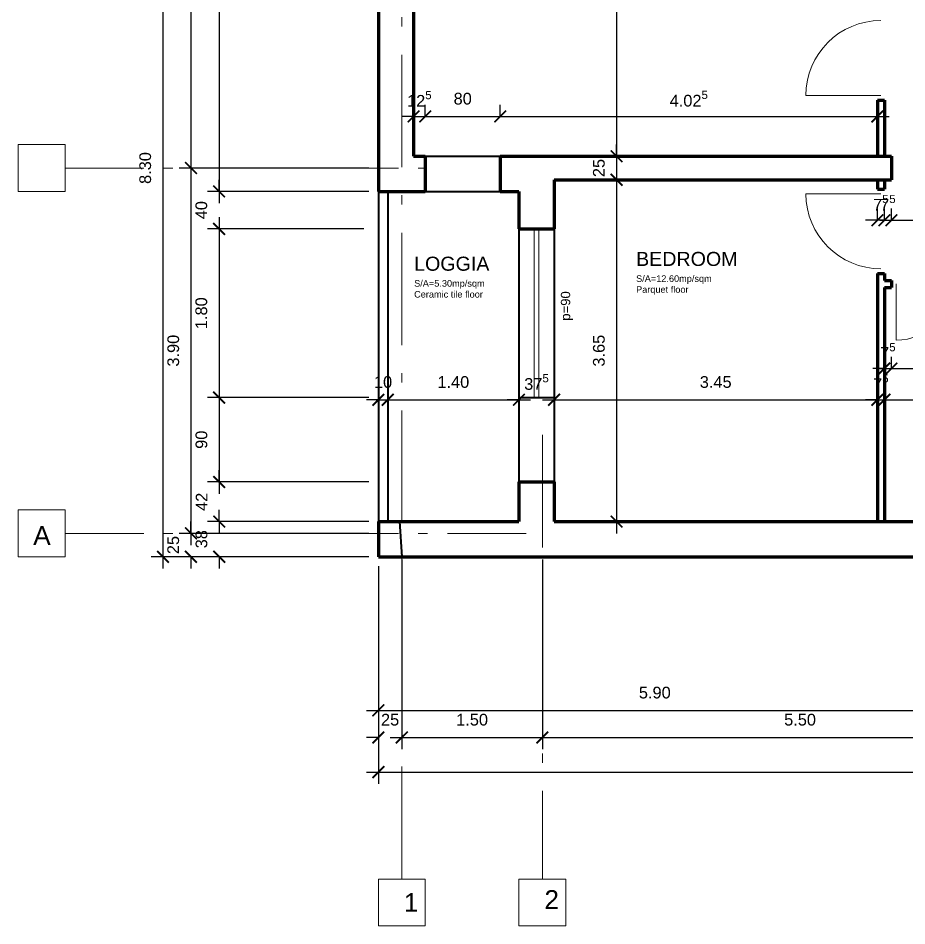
# Model space of a CAD drawing. Header units: inches. Extents: x 12.8 to 66.6, y 2.1 to 46.7.
# Drawn here: x 12.79 to 22.28, y 4.06 to 13.75 of the extents above; entities that cross this region are included whole.
import ezdxf

# ---------------------------------------------------------------- set-up
doc = ezdxf.new("R2010")
doc.units = ezdxf.units.IN
doc.header["$MEASUREMENT"] = 0
doc.linetypes.add('ACAD_ISO10W100', pattern=[18, 12, -3, 0, -3])
for name, color, linetype, lineweight in [('axes', 40, 'ACAD_ISO10W100', 20), ('cote', 252, 'Continuous', 20), ('walls', 160, 'Continuous', 80), ('windows ext', 151, 'Continuous', 40), ('windows&doors', 80, 'Continuous', 20)]:
    doc.layers.add(name, color=color, linetype=linetype, lineweight=lineweight)
doc.styles.get("Standard").update_dxf_attribs({"font": 'arial.ttf'})
doc.dimstyles.new('1_50_centimeters', dxfattribs={"dimscale": 50, "dimtxt": 0.0025, "dimasz": 0.0025, "dimexe": 0.0025, "dimexo": 0.002, "dimgap": 0.0025, "dimtad": 1, "dimdec": 0, "dimlfac": 100, "dimzin": 0, "dimdsep": 46, "dimtxsty": 'Standard', "dimblk": 'ARCHTICK', "dimcen": 0.002, "dimdle": 0.0025, "dimadec": 0, "dimazin": 0, "dimtfac": 1, "dimtdec": 0, "dimtix": 1, "dimtofl": 0, "dimtmove": 0, "dimatfit": 3, "dimldrblk": 'ARCHTICK', "dimfxl": 1, "dimfxlon": 1, "dimtolj": 1, "dimtzin": 0, "dimarcsym": 0})
doc.dimstyles.new('1_50_meters', dxfattribs={"dimscale": 50, "dimtxt": 0.0025, "dimasz": 0.0025, "dimexe": 0.0025, "dimexo": 0.002, "dimgap": 0.0025, "dimtad": 1, "dimzin": 0, "dimdsep": 46, "dimtxsty": 'Standard', "dimblk": 'ARCHTICK', "dimcen": 0.002, "dimdle": 0.0025, "dimadec": 0, "dimazin": 0, "dimtfac": 1, "dimtofl": 0, "dimtmove": 0, "dimatfit": 3, "dimldrblk": 'ARCHTICK', "dimfxl": 1, "dimfxlon": 1, "dimtolj": 1, "dimtzin": 0, "dimarcsym": 0})

# ---------------------------------------------------------------- blocks, each defined once
blk = doc.blocks.new('_ArchTick')
at = {"color": 0, "linetype": 'ByBlock', "const_width": 0.15}
blk.add_lwpolyline([(-0.5, -0.5), (0.5, 0.5)], dxfattribs=at)
blk = doc.blocks.new('*D138')
at = {"layer": 'cote', "color": 0, "lineweight": -2, "ltscale": 0.1, "transparency": 16777216}
for p, q in [((16.6386, 7.8956), (16.6386, 5.9416)), ((16.8886, 7.8956), (16.8886, 5.9416)), ((16.6386, 6.0666), (16.5136, 6.0666)), ((16.8886, 6.0666), (17.0136, 6.0666))]:
    blk.add_line(p, q, dxfattribs=at)
at = {"layer": 'Defpoints', "color": 0, "ltscale": 0.1, "transparency": 16777216}
for p in [(16.6386, 7.9956), (16.8886, 7.9956), (16.8886, 6.0666)]:
    blk.add_point(p, dxfattribs=at)
at = {"layer": 'cote', "color": 0, "lineweight": -2, "ltscale": 0.1, "transparency": 16777216, "xscale": 0.125, "yscale": 0.125, "zscale": 0.125}
blk.add_blockref('_ArchTick', (16.6386, 6.0666), dxfattribs=at)
at = {"layer": 'cote', "color": 0, "lineweight": -2, "ltscale": 0.1, "transparency": 16777216, "xscale": 0.125, "yscale": 0.125, "zscale": 0.125, "rotation": 180}
blk.add_blockref('_ArchTick', (16.8886, 6.0666), dxfattribs=at)
at = {"layer": 'cote', "color": 0, "ltscale": 0.1, "transparency": 16777216, "insert": (16.7636, 6.2554), "char_height": 0.125, "attachment_point": 5}
blk.add_mtext('\\A1;25', dxfattribs=at)
blk = doc.blocks.new('*D139')
at = {"layer": 'cote', "color": 0, "lineweight": -2, "ltscale": 0.1, "transparency": 16777216}
for p, q in [((16.8886, 7.9666), (16.8886, 5.9416)), ((18.3886, 7.9666), (18.3886, 5.9416)), ((16.7636, 6.0666), (18.5136, 6.0666))]:
    blk.add_line(p, q, dxfattribs=at)
at = {"layer": 'Defpoints', "color": 0, "ltscale": 0.1, "transparency": 16777216}
for p in [(16.8886, 8.0666), (18.3886, 8.0666), (18.3886, 6.0666)]:
    blk.add_point(p, dxfattribs=at)
at = {"layer": 'cote', "color": 0, "lineweight": -2, "ltscale": 0.1, "transparency": 16777216, "xscale": 0.125, "yscale": 0.125, "zscale": 0.125, "rotation": 180}
blk.add_blockref('_ArchTick', (16.8886, 6.0666), dxfattribs=at)
at = {"layer": 'cote', "color": 0, "lineweight": -2, "ltscale": 0.1, "transparency": 16777216, "xscale": 0.125, "yscale": 0.125, "zscale": 0.125}
blk.add_blockref('_ArchTick', (18.3886, 6.0666), dxfattribs=at)
at = {"layer": 'cote', "color": 0, "ltscale": 0.1, "transparency": 16777216, "insert": (17.6386, 6.2554), "char_height": 0.125, "attachment_point": 5}
blk.add_mtext('\\A1;1.50', dxfattribs=at)
blk = doc.blocks.new('*D140')
at = {"layer": 'cote', "color": 0, "lineweight": -2, "ltscale": 0.1, "transparency": 16777216}
for p, q in [((18.3886, 7.9636), (18.3886, 5.9416)), ((23.8886, 7.9636), (23.8886, 5.9416)), ((18.2636, 6.0666), (24.0136, 6.0666))]:
    blk.add_line(p, q, dxfattribs=at)
at = {"layer": 'Defpoints', "color": 0, "ltscale": 0.1, "transparency": 16777216}
for p in [(18.3886, 8.0636), (23.8886, 8.0636), (23.8886, 6.0666)]:
    blk.add_point(p, dxfattribs=at)
at = {"layer": 'cote', "color": 0, "lineweight": -2, "ltscale": 0.1, "transparency": 16777216, "xscale": 0.125, "yscale": 0.125, "zscale": 0.125, "rotation": 180}
blk.add_blockref('_ArchTick', (18.3886, 6.0666), dxfattribs=at)
at = {"layer": 'cote', "color": 0, "lineweight": -2, "ltscale": 0.1, "transparency": 16777216, "xscale": 0.125, "yscale": 0.125, "zscale": 0.125}
blk.add_blockref('_ArchTick', (23.8886, 6.0666), dxfattribs=at)
at = {"layer": 'cote', "color": 0, "ltscale": 0.1, "transparency": 16777216, "insert": (21.1386, 6.2554), "char_height": 0.125, "attachment_point": 5}
blk.add_mtext('\\A1;5.50', dxfattribs=at)
blk = doc.blocks.new('*D143')
at = {"layer": 'cote', "color": 0, "lineweight": -2, "ltscale": 0.1, "transparency": 16777216}
for p, q in [((16.6386, 7.8956), (16.6386, 6.2308)), ((22.5386, 7.8956), (22.5386, 6.2308)), ((16.5136, 6.3558), (22.6636, 6.3558))]:
    blk.add_line(p, q, dxfattribs=at)
at = {"layer": 'Defpoints', "color": 0, "ltscale": 0.1, "transparency": 16777216}
for p in [(16.6386, 7.9956), (22.5386, 7.9956), (22.5386, 6.3558)]:
    blk.add_point(p, dxfattribs=at)
at = {"layer": 'cote', "color": 0, "lineweight": -2, "ltscale": 0.1, "transparency": 16777216, "xscale": 0.125, "yscale": 0.125, "zscale": 0.125, "rotation": 180}
blk.add_blockref('_ArchTick', (16.6386, 6.3558), dxfattribs=at)
at = {"layer": 'cote', "color": 0, "lineweight": -2, "ltscale": 0.1, "transparency": 16777216, "xscale": 0.125, "yscale": 0.125, "zscale": 0.125}
blk.add_blockref('_ArchTick', (22.5386, 6.3558), dxfattribs=at)
at = {"layer": 'cote', "color": 0, "ltscale": 0.1, "transparency": 16777216, "insert": (19.5886, 6.5446), "char_height": 0.125, "attachment_point": 5}
blk.add_mtext('\\A1;5.90', dxfattribs=at)
blk = doc.blocks.new('*D148')
at = {"layer": 'cote', "color": 0, "lineweight": -2, "ltscale": 0.1, "transparency": 16777216}
for p, q in [((16.6386, 7.8956), (16.6386, 5.5719)), ((30.1386, 7.8956), (30.1386, 5.5719)), ((16.5136, 5.6969), (30.2636, 5.6969))]:
    blk.add_line(p, q, dxfattribs=at)
at = {"layer": 'Defpoints', "color": 0, "ltscale": 0.1, "transparency": 16777216}
for p in [(16.6386, 7.9956), (30.1386, 7.9956), (30.1386, 5.6969)]:
    blk.add_point(p, dxfattribs=at)
at = {"layer": 'cote', "color": 0, "lineweight": -2, "ltscale": 0.1, "transparency": 16777216, "xscale": 0.125, "yscale": 0.125, "zscale": 0.125, "rotation": 180}
blk.add_blockref('_ArchTick', (16.6386, 5.6969), dxfattribs=at)
at = {"layer": 'cote', "color": 0, "lineweight": -2, "ltscale": 0.1, "transparency": 16777216, "xscale": 0.125, "yscale": 0.125, "zscale": 0.125}
blk.add_blockref('_ArchTick', (30.1386, 5.6969), dxfattribs=at)
at = {"layer": 'cote', "color": 0, "ltscale": 0.1, "transparency": 16777216, "insert": (23.3886, 5.8858), "char_height": 0.125, "attachment_point": 5}
blk.add_mtext('\\A1;13.50', dxfattribs=at)
blk = doc.blocks.new('*D149')
at = {"layer": 'cote', "color": 0, "lineweight": -2, "ltscale": 0.1, "transparency": 16777216}
for p, q in [((14.34, 16.4206), (14.34, 7.8706)), ((16.5386, 16.2956), (14.215, 16.2956)), ((16.5386, 7.9956), (14.215, 7.9956))]:
    blk.add_line(p, q, dxfattribs=at)
at = {"layer": 'Defpoints', "color": 0, "ltscale": 0.1, "transparency": 16777216}
for p in [(16.6386, 16.2956), (14.34, 7.9956), (16.6386, 7.9956)]:
    blk.add_point(p, dxfattribs=at)
at = {"layer": 'cote', "color": 0, "lineweight": -2, "ltscale": 0.1, "transparency": 16777216, "xscale": 0.125, "yscale": 0.125, "zscale": 0.125}
for p, rotation in [((14.34, 16.2956), 90), ((14.34, 7.9956), 270)]:
    blk.add_blockref('_ArchTick', p, dxfattribs=dict(at, rotation=rotation))
at = {"layer": 'cote', "color": 0, "ltscale": 0.1, "transparency": 16777216, "insert": (14.1511, 12.1456), "char_height": 0.125, "attachment_point": 5, "rotation": 90}
blk.add_mtext('\\A1;8.30', dxfattribs=at)
blk = doc.blocks.new('*D151')
at = {"layer": 'cote', "color": 0, "lineweight": -2, "ltscale": 0.1, "transparency": 16777216}
for p, q in [((14.6391, 16.1706), (14.6391, 12.0206)), ((16.5386, 16.0456), (14.5141, 16.0456)), ((16.5386, 12.1456), (14.5141, 12.1456))]:
    blk.add_line(p, q, dxfattribs=at)
at = {"layer": 'Defpoints', "color": 0, "ltscale": 0.1, "transparency": 16777216}
for p in [(16.6386, 16.0456), (14.6391, 12.1456), (16.6386, 12.1456)]:
    blk.add_point(p, dxfattribs=at)
at = {"layer": 'cote', "color": 0, "lineweight": -2, "ltscale": 0.1, "transparency": 16777216, "xscale": 0.125, "yscale": 0.125, "zscale": 0.125}
for p, rotation in [((14.6391, 16.0456), 90), ((14.6391, 12.1456), 270)]:
    blk.add_blockref('_ArchTick', p, dxfattribs=dict(at, rotation=rotation))
at = {"layer": 'cote', "color": 0, "ltscale": 0.1, "transparency": 16777216, "insert": (14.4503, 14.0956), "char_height": 0.125, "attachment_point": 5, "rotation": 90}
blk.add_mtext('\\A1;3.90', dxfattribs=at)
blk = doc.blocks.new('*D152')
at = {"layer": 'cote', "color": 0, "lineweight": -2, "ltscale": 0.1, "transparency": 16777216}
for p, q in [((14.6391, 12.2706), (14.6391, 8.1206)), ((16.5311, 12.1456), (14.5141, 12.1456)), ((16.5311, 8.2456), (14.5141, 8.2456))]:
    blk.add_line(p, q, dxfattribs=at)
at = {"layer": 'Defpoints', "color": 0, "ltscale": 0.1, "transparency": 16777216}
for p in [(16.6311, 12.1456), (14.6391, 8.2456), (16.6311, 8.2456)]:
    blk.add_point(p, dxfattribs=at)
at = {"layer": 'cote', "color": 0, "lineweight": -2, "ltscale": 0.1, "transparency": 16777216, "xscale": 0.125, "yscale": 0.125, "zscale": 0.125}
for p, rotation in [((14.6391, 12.1456), 90), ((14.6391, 8.2456), 270)]:
    blk.add_blockref('_ArchTick', p, dxfattribs=dict(at, rotation=rotation))
at = {"layer": 'cote', "color": 0, "ltscale": 0.1, "transparency": 16777216, "insert": (14.4503, 10.1956), "char_height": 0.125, "attachment_point": 5, "rotation": 90}
blk.add_mtext('\\A1;3.90', dxfattribs=at)
blk = doc.blocks.new('*D153')
at = {"layer": 'cote', "color": 0, "lineweight": -2, "ltscale": 0.1, "transparency": 16777216}
for p, q in [((14.6386, 8.2456), (14.6386, 8.3706)), ((16.5386, 8.2456), (14.5136, 8.2456)), ((16.5386, 7.9956), (14.5136, 7.9956)), ((14.6386, 7.9956), (14.6386, 7.8706))]:
    blk.add_line(p, q, dxfattribs=at)
at = {"layer": 'Defpoints', "color": 0, "ltscale": 0.1, "transparency": 16777216}
for p in [(16.6386, 8.2456), (14.6386, 7.9956), (16.6386, 7.9956)]:
    blk.add_point(p, dxfattribs=at)
at = {"layer": 'cote', "color": 0, "lineweight": -2, "ltscale": 0.1, "transparency": 16777216, "xscale": 0.125, "yscale": 0.125, "zscale": 0.125}
for p, rotation in [((14.6386, 8.2456), 270), ((14.6386, 7.9956), 90)]:
    blk.add_blockref('_ArchTick', p, dxfattribs=dict(at, rotation=rotation))
at = {"layer": 'cote', "color": 0, "ltscale": 0.1, "transparency": 16777216, "insert": (14.4498, 8.1206), "char_height": 0.125, "attachment_point": 5, "rotation": 90}
blk.add_mtext('\\A1;25', dxfattribs=at)
blk = doc.blocks.new('*D154')
at = {"layer": 'cote', "color": 0, "lineweight": -2, "ltscale": 0.1, "transparency": 16777216}
for p, q in [((14.9386, 16.4206), (14.9386, 11.7706)), ((16.5386, 16.2956), (14.8136, 16.2956)), ((16.5386, 11.8956), (14.8136, 11.8956))]:
    blk.add_line(p, q, dxfattribs=at)
at = {"layer": 'Defpoints', "color": 0, "ltscale": 0.1, "transparency": 16777216}
for p in [(16.6386, 16.2956), (14.9386, 11.8956), (16.6386, 11.8956)]:
    blk.add_point(p, dxfattribs=at)
at = {"layer": 'cote', "color": 0, "lineweight": -2, "ltscale": 0.1, "transparency": 16777216, "xscale": 0.125, "yscale": 0.125, "zscale": 0.125}
for p, rotation in [((14.9386, 16.2956), 90), ((14.9386, 11.8956), 270)]:
    blk.add_blockref('_ArchTick', p, dxfattribs=dict(at, rotation=rotation))
at = {"layer": 'cote', "color": 0, "ltscale": 0.1, "transparency": 16777216, "insert": (14.7498, 14.0956), "char_height": 0.125, "attachment_point": 5, "rotation": 90}
blk.add_mtext('\\A1;4.40', dxfattribs=at)
blk = doc.blocks.new('*D155')
at = {"layer": 'cote', "color": 0, "lineweight": -2, "ltscale": 0.1, "transparency": 16777216}
for p, q in [((14.9386, 11.8956), (14.9386, 12.0206)), ((16.4832, 11.8956), (14.8136, 11.8956)), ((16.4832, 11.4956), (14.8136, 11.4956)), ((14.9386, 11.4956), (14.9386, 11.3706))]:
    blk.add_line(p, q, dxfattribs=at)
at = {"layer": 'Defpoints', "color": 0, "ltscale": 0.1, "transparency": 16777216}
for p in [(16.5832, 11.8956), (14.9386, 11.4956), (16.5832, 11.4956)]:
    blk.add_point(p, dxfattribs=at)
at = {"layer": 'cote', "color": 0, "lineweight": -2, "ltscale": 0.1, "transparency": 16777216, "xscale": 0.125, "yscale": 0.125, "zscale": 0.125}
for p, rotation in [((14.9386, 11.8956), 270), ((14.9386, 11.4956), 90)]:
    blk.add_blockref('_ArchTick', p, dxfattribs=dict(at, rotation=rotation))
at = {"layer": 'cote', "color": 0, "ltscale": 0.1, "transparency": 16777216, "insert": (14.7498, 11.6956), "char_height": 0.125, "attachment_point": 5, "rotation": 90}
blk.add_mtext('\\A1;40', dxfattribs=at)
blk = doc.blocks.new('*D156')
at = {"layer": 'cote', "color": 0, "lineweight": -2, "ltscale": 0.1, "transparency": 16777216}
for p, q in [((14.9386, 11.6206), (14.9386, 9.5706)), ((15.8338, 11.4956), (14.8136, 11.4956)), ((15.8338, 9.6956), (14.8136, 9.6956))]:
    blk.add_line(p, q, dxfattribs=at)
at = {"layer": 'Defpoints', "color": 0, "ltscale": 0.1, "transparency": 16777216}
for p in [(15.9338, 11.4956), (14.9386, 9.6956), (15.9338, 9.6956)]:
    blk.add_point(p, dxfattribs=at)
at = {"layer": 'cote', "color": 0, "lineweight": -2, "ltscale": 0.1, "transparency": 16777216, "xscale": 0.125, "yscale": 0.125, "zscale": 0.125}
for p, rotation in [((14.9386, 11.4956), 90), ((14.9386, 9.6956), 270)]:
    blk.add_blockref('_ArchTick', p, dxfattribs=dict(at, rotation=rotation))
at = {"layer": 'cote', "color": 0, "ltscale": 0.1, "transparency": 16777216, "insert": (14.7498, 10.5956), "char_height": 0.125, "attachment_point": 5, "rotation": 90}
blk.add_mtext('\\A1;1.80', dxfattribs=at)
blk = doc.blocks.new('*D157')
at = {"layer": 'cote', "color": 0, "lineweight": -2, "ltscale": 0.1, "transparency": 16777216}
for p, q in [((14.9397, 9.8206), (14.9397, 8.6691)), ((16.5386, 9.6956), (14.8147, 9.6956)), ((16.5386, 8.7941), (14.8147, 8.7941))]:
    blk.add_line(p, q, dxfattribs=at)
at = {"layer": 'Defpoints', "color": 0, "ltscale": 0.1, "transparency": 16777216}
for p in [(16.6386, 9.6956), (14.9397, 8.7941), (16.6386, 8.7941)]:
    blk.add_point(p, dxfattribs=at)
at = {"layer": 'cote', "color": 0, "lineweight": -2, "ltscale": 0.1, "transparency": 16777216, "xscale": 0.125, "yscale": 0.125, "zscale": 0.125}
for p, rotation in [((14.9397, 9.6956), 90), ((14.9397, 8.7941), 270)]:
    blk.add_blockref('_ArchTick', p, dxfattribs=dict(at, rotation=rotation))
at = {"layer": 'cote', "color": 0, "ltscale": 0.1, "transparency": 16777216, "insert": (14.7509, 9.2449), "char_height": 0.125, "attachment_point": 5, "rotation": 90}
blk.add_mtext('\\A1;90', dxfattribs=at)
blk = doc.blocks.new('*D158')
at = {"layer": 'cote', "color": 0, "lineweight": -2, "ltscale": 0.1, "transparency": 16777216}
for p, q in [((14.9402, 8.7941), (14.9402, 8.9191)), ((16.5386, 8.7941), (14.8152, 8.7941)), ((16.5386, 8.3706), (14.8152, 8.3706)), ((14.9402, 8.3706), (14.9402, 8.2456))]:
    blk.add_line(p, q, dxfattribs=at)
at = {"layer": 'Defpoints', "color": 0, "ltscale": 0.1, "transparency": 16777216}
for p in [(16.6386, 8.7941), (14.9402, 8.3706), (16.6386, 8.3706)]:
    blk.add_point(p, dxfattribs=at)
at = {"layer": 'cote', "color": 0, "lineweight": -2, "ltscale": 0.1, "transparency": 16777216, "xscale": 0.125, "yscale": 0.125, "zscale": 0.125}
for p, rotation in [((14.9402, 8.7941), 270), ((14.9402, 8.3706), 90)]:
    blk.add_blockref('_ArchTick', p, dxfattribs=dict(at, rotation=rotation))
at = {"layer": 'cote', "color": 0, "ltscale": 0.1, "transparency": 16777216, "insert": (14.7524, 8.5824), "char_height": 0.125, "attachment_point": 5, "rotation": 90}
blk.add_mtext('\\A1;42', dxfattribs=at)
blk = doc.blocks.new('*D159')
at = {"layer": 'cote', "color": 0, "lineweight": -2, "ltscale": 0.1, "transparency": 16777216}
for p, q in [((14.9402, 8.3706), (14.9402, 8.4956)), ((16.5327, 8.3706), (14.8152, 8.3706)), ((16.5327, 7.9956), (14.8152, 7.9956)), ((14.9402, 7.9956), (14.9402, 7.8706))]:
    blk.add_line(p, q, dxfattribs=at)
at = {"layer": 'Defpoints', "color": 0, "ltscale": 0.1, "transparency": 16777216}
for p in [(16.6327, 8.3706), (14.9402, 7.9956), (16.6327, 7.9956)]:
    blk.add_point(p, dxfattribs=at)
at = {"layer": 'cote', "color": 0, "lineweight": -2, "ltscale": 0.1, "transparency": 16777216, "xscale": 0.125, "yscale": 0.125, "zscale": 0.125}
for p, rotation in [((14.9402, 8.3706), 270), ((14.9402, 7.9956), 90)]:
    blk.add_blockref('_ArchTick', p, dxfattribs=dict(at, rotation=rotation))
at = {"layer": 'cote', "color": 0, "ltscale": 0.1, "transparency": 16777216, "insert": (14.7513, 8.1831), "char_height": 0.125, "attachment_point": 5, "rotation": 90}
blk.add_mtext('\\A1;38', dxfattribs=at)
blk = doc.blocks.new('*D161')
at = {"layer": 'cote', "color": 0, "lineweight": -2, "ltscale": 0.1, "transparency": 16777216}
for p, q in [((19.1809, 16.0456), (19.1809, 12.1456)), ((19.1809, 15.9206), (19.0559, 15.9206)), ((19.1809, 12.2706), (19.0559, 12.2706))]:
    blk.add_line(p, q, dxfattribs=at)
at = {"layer": 'Defpoints', "color": 0, "ltscale": 0.1, "transparency": 16777216}
for p in [(19.1809, 15.9206), (19.1809, 12.2706), (19.1809, 12.2706)]:
    blk.add_point(p, dxfattribs=at)
at = {"layer": 'cote', "color": 0, "lineweight": -2, "ltscale": 0.1, "transparency": 16777216, "xscale": 0.125, "yscale": 0.125, "zscale": 0.125}
for p, rotation in [((19.1809, 15.9206), 90), ((19.1809, 12.2706), 270)]:
    blk.add_blockref('_ArchTick', p, dxfattribs=dict(at, rotation=rotation))
at = {"layer": 'cote', "color": 0, "ltscale": 0.1, "transparency": 16777216, "insert": (18.9921, 14.0956), "char_height": 0.125, "attachment_point": 5, "rotation": 90}
blk.add_mtext('\\A1;3.65', dxfattribs=at)
blk = doc.blocks.new('*D162')
at = {"layer": 'cote', "color": 0, "lineweight": -2, "ltscale": 0.1, "transparency": 16777216}
for p, q in [((19.1809, 12.2706), (19.1809, 12.3956)), ((19.1809, 12.2706), (19.0559, 12.2706)), ((19.1809, 12.0206), (19.0559, 12.0206)), ((19.1809, 12.0206), (19.1809, 11.8956))]:
    blk.add_line(p, q, dxfattribs=at)
at = {"layer": 'Defpoints', "color": 0, "ltscale": 0.1, "transparency": 16777216}
for p in [(19.1809, 12.2706), (19.1809, 12.0206), (19.1809, 12.0206)]:
    blk.add_point(p, dxfattribs=at)
at = {"layer": 'cote', "color": 0, "lineweight": -2, "ltscale": 0.1, "transparency": 16777216, "xscale": 0.125, "yscale": 0.125, "zscale": 0.125}
for p, rotation in [((19.1809, 12.2706), 270), ((19.1809, 12.0206), 90)]:
    blk.add_blockref('_ArchTick', p, dxfattribs=dict(at, rotation=rotation))
at = {"layer": 'cote', "color": 0, "ltscale": 0.1, "transparency": 16777216, "insert": (18.9921, 12.1456), "char_height": 0.125, "attachment_point": 5, "rotation": 90}
blk.add_mtext('\\A1;25', dxfattribs=at)
blk = doc.blocks.new('*D163')
at = {"layer": 'cote', "color": 0, "lineweight": -2, "ltscale": 0.1, "transparency": 16777216}
for p, q in [((19.1809, 12.1456), (19.1809, 8.2456)), ((19.1809, 12.0206), (19.0559, 12.0206)), ((19.1809, 8.3706), (19.0559, 8.3706))]:
    blk.add_line(p, q, dxfattribs=at)
at = {"layer": 'Defpoints', "color": 0, "ltscale": 0.1, "transparency": 16777216}
for p in [(19.1809, 12.0206), (19.1809, 8.3706), (19.1809, 8.3706)]:
    blk.add_point(p, dxfattribs=at)
at = {"layer": 'cote', "color": 0, "lineweight": -2, "ltscale": 0.1, "transparency": 16777216, "xscale": 0.125, "yscale": 0.125, "zscale": 0.125}
for p, rotation in [((19.1809, 12.0206), 90), ((19.1809, 8.3706), 270)]:
    blk.add_blockref('_ArchTick', p, dxfattribs=dict(at, rotation=rotation))
at = {"layer": 'cote', "color": 0, "ltscale": 0.1, "transparency": 16777216, "insert": (18.9921, 10.1956), "char_height": 0.125, "attachment_point": 5, "rotation": 90}
blk.add_mtext('\\A1;3.65', dxfattribs=at)
blk = doc.blocks.new('*D170')
at = {"layer": 'cote', "color": 0, "lineweight": -2, "ltscale": 0.1, "transparency": 16777216}
for p, q in [((17.0136, 12.6964), (17.0136, 12.8214)), ((17.1386, 12.6964), (17.1386, 12.8214)), ((17.0136, 12.6964), (16.8886, 12.6964)), ((17.1386, 12.6964), (17.2636, 12.6964))]:
    blk.add_line(p, q, dxfattribs=at)
at = {"layer": 'Defpoints', "color": 0, "ltscale": 0.1, "transparency": 16777216}
for p in [(17.0136, 12.6964), (17.1386, 12.6964), (17.1386, 12.6964)]:
    blk.add_point(p, dxfattribs=at)
at = {"layer": 'cote', "color": 0, "lineweight": -2, "ltscale": 0.1, "transparency": 16777216, "xscale": 0.125, "yscale": 0.125, "zscale": 0.125}
blk.add_blockref('_ArchTick', (17.0136, 12.6964), dxfattribs=at)
at = {"layer": 'cote', "color": 0, "lineweight": -2, "ltscale": 0.1, "transparency": 16777216, "xscale": 0.125, "yscale": 0.125, "zscale": 0.125, "rotation": 180}
blk.add_blockref('_ArchTick', (17.1386, 12.6964), dxfattribs=at)
at = {"layer": 'cote', "color": 0, "ltscale": 0.1, "transparency": 16777216, "insert": (17.0761, 12.8842), "char_height": 0.125, "attachment_point": 5}
blk.add_mtext('\\A1;12{\\H0.7x;\\S5^ ;}', dxfattribs=at)
blk = doc.blocks.new('*D171')
at = {"layer": 'cote', "color": 0, "lineweight": -2, "ltscale": 0.1, "transparency": 16777216}
for p, q in [((17.1386, 12.6964), (17.1386, 12.8214)), ((17.9386, 12.6964), (17.9386, 12.8214)), ((17.0136, 12.6964), (18.0636, 12.6964))]:
    blk.add_line(p, q, dxfattribs=at)
at = {"layer": 'Defpoints', "color": 0, "ltscale": 0.1, "transparency": 16777216}
for p in [(17.1386, 12.6964), (17.9386, 12.6964), (17.9386, 12.6964)]:
    blk.add_point(p, dxfattribs=at)
at = {"layer": 'cote', "color": 0, "lineweight": -2, "ltscale": 0.1, "transparency": 16777216, "xscale": 0.125, "yscale": 0.125, "zscale": 0.125, "rotation": 180}
blk.add_blockref('_ArchTick', (17.1386, 12.6964), dxfattribs=at)
at = {"layer": 'cote', "color": 0, "lineweight": -2, "ltscale": 0.1, "transparency": 16777216, "xscale": 0.125, "yscale": 0.125, "zscale": 0.125}
blk.add_blockref('_ArchTick', (17.9386, 12.6964), dxfattribs=at)
at = {"layer": 'cote', "color": 0, "ltscale": 0.1, "transparency": 16777216, "insert": (17.5386, 12.8853), "char_height": 0.125, "attachment_point": 5}
blk.add_mtext('\\A1;80', dxfattribs=at)
blk = doc.blocks.new('*D172')
at = {"layer": 'cote', "color": 0, "lineweight": -2, "ltscale": 0.1, "transparency": 16777216}
for p, q in [((17.9386, 12.6964), (17.9386, 12.8214)), ((21.9636, 12.6964), (21.9636, 12.8214)), ((17.8136, 12.6964), (22.0886, 12.6964))]:
    blk.add_line(p, q, dxfattribs=at)
at = {"layer": 'Defpoints', "color": 0, "ltscale": 0.1, "transparency": 16777216}
for p in [(17.9386, 12.6964), (21.9636, 12.6964), (21.9636, 12.6964)]:
    blk.add_point(p, dxfattribs=at)
at = {"layer": 'cote', "color": 0, "lineweight": -2, "ltscale": 0.1, "transparency": 16777216, "xscale": 0.125, "yscale": 0.125, "zscale": 0.125, "rotation": 180}
blk.add_blockref('_ArchTick', (17.9386, 12.6964), dxfattribs=at)
at = {"layer": 'cote', "color": 0, "lineweight": -2, "ltscale": 0.1, "transparency": 16777216, "xscale": 0.125, "yscale": 0.125, "zscale": 0.125}
blk.add_blockref('_ArchTick', (21.9636, 12.6964), dxfattribs=at)
at = {"layer": 'cote', "color": 0, "ltscale": 0.1, "transparency": 16777216, "insert": (19.9511, 12.8853), "char_height": 0.125, "attachment_point": 5}
blk.add_mtext('\\A1;4.02{\\H0.7x;\\S5^ ;}', dxfattribs=at)
blk = doc.blocks.new('*D192')
at = {"layer": 'cote', "color": 0, "lineweight": -2, "ltscale": 0.1, "transparency": 16777216}
for p, q in [((21.9636, 11.5878), (21.9636, 11.7128)), ((22.0386, 11.5878), (22.0386, 11.7128)), ((21.9636, 11.5878), (21.8386, 11.5878)), ((22.0386, 11.5878), (22.1636, 11.5878))]:
    blk.add_line(p, q, dxfattribs=at)
at = {"layer": 'Defpoints', "color": 0, "ltscale": 0.1, "transparency": 16777216}
for p in [(21.9636, 11.5878), (22.0386, 11.5878), (22.0386, 11.5878)]:
    blk.add_point(p, dxfattribs=at)
at = {"layer": 'cote', "color": 0, "lineweight": -2, "ltscale": 0.1, "transparency": 16777216, "xscale": 0.125, "yscale": 0.125, "zscale": 0.125}
blk.add_blockref('_ArchTick', (21.9636, 11.5878), dxfattribs=at)
at = {"layer": 'cote', "color": 0, "lineweight": -2, "ltscale": 0.1, "transparency": 16777216, "xscale": 0.125, "yscale": 0.125, "zscale": 0.125, "rotation": 180}
blk.add_blockref('_ArchTick', (22.0386, 11.5878), dxfattribs=at)
at = {"layer": 'cote', "color": 0, "ltscale": 0.1, "transparency": 16777216, "insert": (22.0011, 11.7753), "char_height": 0.125, "attachment_point": 5}
blk.add_mtext('\\A1;7{\\H0.7x;\\S5^ ;}', dxfattribs=at)
blk = doc.blocks.new('*D193')
at = {"layer": 'cote', "color": 0, "lineweight": -2, "ltscale": 0.1, "transparency": 16777216}
for p, q in [((22.0386, 11.5878), (22.0386, 11.7128)), ((22.1136, 11.5878), (22.1136, 11.7128)), ((22.0386, 11.5878), (21.9136, 11.5878)), ((22.1136, 11.5878), (22.2386, 11.5878))]:
    blk.add_line(p, q, dxfattribs=at)
at = {"layer": 'Defpoints', "color": 0, "ltscale": 0.1, "transparency": 16777216}
for p in [(22.0386, 11.5878), (22.1136, 11.5878), (22.1136, 11.5878)]:
    blk.add_point(p, dxfattribs=at)
at = {"layer": 'cote', "color": 0, "lineweight": -2, "ltscale": 0.1, "transparency": 16777216, "xscale": 0.125, "yscale": 0.125, "zscale": 0.125}
blk.add_blockref('_ArchTick', (22.0386, 11.5878), dxfattribs=at)
at = {"layer": 'cote', "color": 0, "lineweight": -2, "ltscale": 0.1, "transparency": 16777216, "xscale": 0.125, "yscale": 0.125, "zscale": 0.125, "rotation": 180}
blk.add_blockref('_ArchTick', (22.1136, 11.5878), dxfattribs=at)
at = {"layer": 'cote', "color": 0, "ltscale": 0.1, "transparency": 16777216, "insert": (22.0761, 11.7753), "char_height": 0.125, "attachment_point": 5}
blk.add_mtext('\\A1;7{\\H0.7x;\\S5^ ;}', dxfattribs=at)
blk = doc.blocks.new('*D194')
at = {"layer": 'cote', "color": 0, "lineweight": -2, "ltscale": 0.1, "transparency": 16777216}
for p, q in [((22.1136, 11.5878), (22.1136, 11.7128)), ((23.1136, 11.5878), (23.1136, 11.7128)), ((21.9886, 11.5878), (23.2386, 11.5878))]:
    blk.add_line(p, q, dxfattribs=at)
at = {"layer": 'Defpoints', "color": 0, "ltscale": 0.1, "transparency": 16777216}
for p in [(22.1136, 11.5878), (23.1136, 11.5878), (23.1136, 11.5878)]:
    blk.add_point(p, dxfattribs=at)
at = {"layer": 'cote', "color": 0, "lineweight": -2, "ltscale": 0.1, "transparency": 16777216, "xscale": 0.125, "yscale": 0.125, "zscale": 0.125, "rotation": 180}
blk.add_blockref('_ArchTick', (22.1136, 11.5878), dxfattribs=at)
at = {"layer": 'cote', "color": 0, "lineweight": -2, "ltscale": 0.1, "transparency": 16777216, "xscale": 0.125, "yscale": 0.125, "zscale": 0.125}
blk.add_blockref('_ArchTick', (23.1136, 11.5878), dxfattribs=at)
at = {"layer": 'cote', "color": 0, "ltscale": 0.1, "transparency": 16777216, "insert": (22.6136, 11.7766), "char_height": 0.125, "attachment_point": 5}
blk.add_mtext('\\A1;1.00', dxfattribs=at)
blk = doc.blocks.new('*D203')
at = {"layer": 'cote', "color": 0, "lineweight": -2, "ltscale": 0.1, "transparency": 16777216}
for p, q in [((16.6386, 9.6718), (16.6386, 9.7968)), ((16.7386, 9.6718), (16.7386, 9.7968)), ((16.6386, 9.6718), (16.5136, 9.6718)), ((16.7386, 9.6718), (16.8636, 9.6718))]:
    blk.add_line(p, q, dxfattribs=at)
at = {"layer": 'Defpoints', "color": 0, "ltscale": 0.1, "transparency": 16777216}
for p in [(16.6386, 9.6718), (16.7386, 9.6718), (16.7386, 9.6718)]:
    blk.add_point(p, dxfattribs=at)
at = {"layer": 'cote', "color": 0, "lineweight": -2, "ltscale": 0.1, "transparency": 16777216, "xscale": 0.125, "yscale": 0.125, "zscale": 0.125}
blk.add_blockref('_ArchTick', (16.6386, 9.6718), dxfattribs=at)
at = {"layer": 'cote', "color": 0, "lineweight": -2, "ltscale": 0.1, "transparency": 16777216, "xscale": 0.125, "yscale": 0.125, "zscale": 0.125, "rotation": 180}
blk.add_blockref('_ArchTick', (16.7386, 9.6718), dxfattribs=at)
at = {"layer": 'cote', "color": 0, "ltscale": 0.1, "transparency": 16777216, "insert": (16.6886, 9.8606), "char_height": 0.125, "attachment_point": 5}
blk.add_mtext('\\A1;10', dxfattribs=at)
blk = doc.blocks.new('*D204')
at = {"layer": 'cote', "color": 0, "lineweight": -2, "ltscale": 0.1, "transparency": 16777216}
for p, q in [((16.7386, 9.6718), (16.7386, 9.7968)), ((18.1386, 9.6718), (18.1386, 9.7968)), ((16.6136, 9.6718), (18.2636, 9.6718))]:
    blk.add_line(p, q, dxfattribs=at)
at = {"layer": 'Defpoints', "color": 0, "ltscale": 0.1, "transparency": 16777216}
for p in [(16.7386, 9.6718), (18.1386, 9.6718), (18.1386, 9.6718)]:
    blk.add_point(p, dxfattribs=at)
at = {"layer": 'cote', "color": 0, "lineweight": -2, "ltscale": 0.1, "transparency": 16777216, "xscale": 0.125, "yscale": 0.125, "zscale": 0.125, "rotation": 180}
blk.add_blockref('_ArchTick', (16.7386, 9.6718), dxfattribs=at)
at = {"layer": 'cote', "color": 0, "lineweight": -2, "ltscale": 0.1, "transparency": 16777216, "xscale": 0.125, "yscale": 0.125, "zscale": 0.125}
blk.add_blockref('_ArchTick', (18.1386, 9.6718), dxfattribs=at)
at = {"layer": 'cote', "color": 0, "ltscale": 0.1, "transparency": 16777216, "insert": (17.4386, 9.8606), "char_height": 0.125, "attachment_point": 5}
blk.add_mtext('\\A1;1.40', dxfattribs=at)
blk = doc.blocks.new('*D205')
at = {"layer": 'cote', "color": 0, "lineweight": -2, "ltscale": 0.1, "transparency": 16777216}
for p, q in [((18.1386, 9.6718), (18.1386, 9.7968)), ((18.5136, 9.6718), (18.5136, 9.7968)), ((18.1386, 9.6718), (18.0136, 9.6718)), ((18.5136, 9.6718), (18.6386, 9.6718))]:
    blk.add_line(p, q, dxfattribs=at)
at = {"layer": 'Defpoints', "color": 0, "ltscale": 0.1, "transparency": 16777216}
for p in [(18.1386, 9.6718), (18.5136, 9.6718), (18.5136, 9.6718)]:
    blk.add_point(p, dxfattribs=at)
at = {"layer": 'cote', "color": 0, "lineweight": -2, "ltscale": 0.1, "transparency": 16777216, "xscale": 0.125, "yscale": 0.125, "zscale": 0.125}
blk.add_blockref('_ArchTick', (18.1386, 9.6718), dxfattribs=at)
at = {"layer": 'cote', "color": 0, "lineweight": -2, "ltscale": 0.1, "transparency": 16777216, "xscale": 0.125, "yscale": 0.125, "zscale": 0.125, "rotation": 180}
blk.add_blockref('_ArchTick', (18.5136, 9.6718), dxfattribs=at)
at = {"layer": 'cote', "color": 0, "ltscale": 0.1, "transparency": 16777216, "insert": (18.3261, 9.8607), "char_height": 0.125, "attachment_point": 5}
blk.add_mtext('\\A1;37{\\H0.7x;\\S5^ ;}', dxfattribs=at)
blk = doc.blocks.new('*D206')
at = {"layer": 'cote', "color": 0, "lineweight": -2, "ltscale": 0.1, "transparency": 16777216}
for p, q in [((18.5136, 9.6718), (18.5136, 9.7968)), ((21.9636, 9.6718), (21.9636, 9.7968)), ((18.3886, 9.6718), (22.0886, 9.6718))]:
    blk.add_line(p, q, dxfattribs=at)
at = {"layer": 'Defpoints', "color": 0, "ltscale": 0.1, "transparency": 16777216}
for p in [(18.5136, 9.6718), (21.9636, 9.6718), (21.9636, 9.6718)]:
    blk.add_point(p, dxfattribs=at)
at = {"layer": 'cote', "color": 0, "lineweight": -2, "ltscale": 0.1, "transparency": 16777216, "xscale": 0.125, "yscale": 0.125, "zscale": 0.125, "rotation": 180}
blk.add_blockref('_ArchTick', (18.5136, 9.6718), dxfattribs=at)
at = {"layer": 'cote', "color": 0, "lineweight": -2, "ltscale": 0.1, "transparency": 16777216, "xscale": 0.125, "yscale": 0.125, "zscale": 0.125}
blk.add_blockref('_ArchTick', (21.9636, 9.6718), dxfattribs=at)
at = {"layer": 'cote', "color": 0, "ltscale": 0.1, "transparency": 16777216, "insert": (20.2386, 9.8607), "char_height": 0.125, "attachment_point": 5}
blk.add_mtext('\\A1;3.45', dxfattribs=at)
blk = doc.blocks.new('*D207')
at = {"layer": 'cote', "color": 0, "lineweight": -2, "ltscale": 0.1, "transparency": 16777216}
for p, q in [((21.9636, 9.6718), (21.9636, 9.7968)), ((22.0386, 9.6718), (22.0386, 9.7968)), ((21.9636, 9.6718), (21.8386, 9.6718)), ((22.0386, 9.6718), (22.1636, 9.6718))]:
    blk.add_line(p, q, dxfattribs=at)
at = {"layer": 'Defpoints', "color": 0, "ltscale": 0.1, "transparency": 16777216}
for p in [(21.9636, 9.6718), (22.0386, 9.6718), (22.0386, 9.6718)]:
    blk.add_point(p, dxfattribs=at)
at = {"layer": 'cote', "color": 0, "lineweight": -2, "ltscale": 0.1, "transparency": 16777216, "xscale": 0.125, "yscale": 0.125, "zscale": 0.125}
blk.add_blockref('_ArchTick', (21.9636, 9.6718), dxfattribs=at)
at = {"layer": 'cote', "color": 0, "lineweight": -2, "ltscale": 0.1, "transparency": 16777216, "xscale": 0.125, "yscale": 0.125, "zscale": 0.125, "rotation": 180}
blk.add_blockref('_ArchTick', (22.0386, 9.6718), dxfattribs=at)
at = {"layer": 'cote', "color": 0, "ltscale": 0.1, "transparency": 16777216, "insert": (22.0011, 9.8593), "char_height": 0.125, "attachment_point": 5}
blk.add_mtext('\\A1;7{\\H0.7x;\\S5^ ;}', dxfattribs=at)
blk = doc.blocks.new('*D208')
at = {"layer": 'cote', "color": 0, "lineweight": -2, "ltscale": 0.1, "transparency": 16777216}
for p, q in [((22.0386, 9.6718), (22.0386, 9.7968)), ((23.7636, 9.6718), (23.7636, 9.7968)), ((21.9136, 9.6718), (23.8886, 9.6718))]:
    blk.add_line(p, q, dxfattribs=at)
at = {"layer": 'Defpoints', "color": 0, "ltscale": 0.1, "transparency": 16777216}
for p in [(22.0386, 9.6718), (23.7636, 9.6718), (23.7636, 9.6718)]:
    blk.add_point(p, dxfattribs=at)
at = {"layer": 'cote', "color": 0, "lineweight": -2, "ltscale": 0.1, "transparency": 16777216, "xscale": 0.125, "yscale": 0.125, "zscale": 0.125, "rotation": 180}
blk.add_blockref('_ArchTick', (22.0386, 9.6718), dxfattribs=at)
at = {"layer": 'cote', "color": 0, "lineweight": -2, "ltscale": 0.1, "transparency": 16777216, "xscale": 0.125, "yscale": 0.125, "zscale": 0.125}
blk.add_blockref('_ArchTick', (23.7636, 9.6718), dxfattribs=at)
at = {"layer": 'cote', "color": 0, "ltscale": 0.1, "transparency": 16777216, "insert": (22.9011, 9.8595), "char_height": 0.125, "attachment_point": 5}
blk.add_mtext('\\A1;1.72{\\H0.7x;\\S5^ ;}', dxfattribs=at)
blk = doc.blocks.new('*D212')
at = {"layer": 'cote', "color": 0, "lineweight": -2, "ltscale": 0.1, "transparency": 16777216}
for p, q in [((22.0386, 10.0054), (22.0386, 10.1304)), ((22.1136, 10.0054), (22.1136, 10.1304)), ((22.0386, 10.0054), (21.9136, 10.0054)), ((22.1136, 10.0054), (22.2386, 10.0054))]:
    blk.add_line(p, q, dxfattribs=at)
at = {"layer": 'Defpoints', "color": 0, "ltscale": 0.1, "transparency": 16777216}
for p in [(22.0386, 10.0054), (22.1136, 10.0054), (22.1136, 10.0054)]:
    blk.add_point(p, dxfattribs=at)
at = {"layer": 'cote', "color": 0, "lineweight": -2, "ltscale": 0.1, "transparency": 16777216, "xscale": 0.125, "yscale": 0.125, "zscale": 0.125}
blk.add_blockref('_ArchTick', (22.0386, 10.0054), dxfattribs=at)
at = {"layer": 'cote', "color": 0, "lineweight": -2, "ltscale": 0.1, "transparency": 16777216, "xscale": 0.125, "yscale": 0.125, "zscale": 0.125, "rotation": 180}
blk.add_blockref('_ArchTick', (22.1136, 10.0054), dxfattribs=at)
at = {"layer": 'cote', "color": 0, "ltscale": 0.1, "transparency": 16777216, "insert": (22.0761, 10.1929), "char_height": 0.125, "attachment_point": 5}
blk.add_mtext('\\A1;7{\\H0.7x;\\S5^ ;}', dxfattribs=at)
blk = doc.blocks.new('*D213')
at = {"layer": 'cote', "color": 0, "lineweight": -2, "ltscale": 0.1, "transparency": 16777216}
for p, q in [((22.1136, 10.0054), (22.1136, 10.1304)), ((22.8136, 10.0054), (22.8136, 10.1304)), ((21.9886, 10.0054), (22.9386, 10.0054))]:
    blk.add_line(p, q, dxfattribs=at)
at = {"layer": 'Defpoints', "color": 0, "ltscale": 0.1, "transparency": 16777216}
for p in [(22.1136, 10.0054), (22.8136, 10.0054), (22.8136, 10.0054)]:
    blk.add_point(p, dxfattribs=at)
at = {"layer": 'cote', "color": 0, "lineweight": -2, "ltscale": 0.1, "transparency": 16777216, "xscale": 0.125, "yscale": 0.125, "zscale": 0.125, "rotation": 180}
blk.add_blockref('_ArchTick', (22.1136, 10.0054), dxfattribs=at)
at = {"layer": 'cote', "color": 0, "lineweight": -2, "ltscale": 0.1, "transparency": 16777216, "xscale": 0.125, "yscale": 0.125, "zscale": 0.125}
blk.add_blockref('_ArchTick', (22.8136, 10.0054), dxfattribs=at)
at = {"layer": 'cote', "color": 0, "ltscale": 0.1, "transparency": 16777216, "insert": (22.4636, 10.1943), "char_height": 0.125, "attachment_point": 5}
blk.add_mtext('\\A1;70', dxfattribs=at)

msp = doc.modelspace()

# ---------------------------------------------------------------- linework, layer by layer
at = {"layer": 'axes', "ltscale": 0.1}
for p, q in [((16.88858, 19.05529), (16.88858, 4.55529)), ((18.38858, 9.29564), (18.38858, 4.55529))]:
    msp.add_line(p, q, dxfattribs=at)
at = {"layer": 'axes', "ltscale": 0.07}
for p, q in [((13.29469, 12.14564), (17.13858, 12.14564)), ((13.29469, 8.24564), (18.38858, 8.24564))]:
    msp.add_line(p, q, dxfattribs=at)
for points in [[(12.79469, 12.39564), (12.79469, 11.89564), (13.29469, 11.89564), (13.29469, 12.39564)], [(12.79469, 8.49564), (12.79469, 7.99564), (13.29469, 7.99564), (13.29469, 8.49564)]]:
    msp.add_lwpolyline(points, close=True, dxfattribs=at)
at = {"layer": 'axes', "ltscale": 0.1}
for points in [[(16.63858, 4.55529), (16.63858, 4.05529), (17.13858, 4.05529), (17.13858, 4.55529)], [(18.13858, 4.55529), (18.13858, 4.05529), (18.63858, 4.05529), (18.63858, 4.55529)]]:
    msp.add_lwpolyline(points, close=True, dxfattribs=at)
at = {"layer": 'walls', "ltscale": 0.1}
for p, q in [((16.63858, 16.29564), (16.63858, 11.89564)), ((17.01358, 15.92064), (17.01358, 12.27064)), ((21.96358, 12.87064), (22.03858, 12.87064)), ((21.96358, 12.87064), (21.96358, 12.27064)), ((22.03858, 12.87064), (22.03858, 12.27064)), ((17.01358, 12.27064), (17.13858, 12.27064)), ((17.13858, 12.27064), (17.13858, 11.89564)), ((17.93858, 12.27064), (17.93858, 11.89564)), ((17.93858, 12.27064), (22.11358, 12.27064)), ((22.11358, 12.27064), (22.11358, 12.02064)), ((18.51358, 12.02064), (22.11358, 12.02064)), ((18.51358, 12.02064), (18.51358, 11.49564)), ((21.96358, 12.02064), (21.96358, 11.92064)), ((21.96358, 12.02064), (21.96358, 11.92064)), ((22.03858, 12.02064), (22.03858, 11.92064)), ((21.96358, 11.92064), (22.03858, 11.92064)), ((16.63858, 11.89564), (17.13858, 11.89564)), ((17.93858, 11.89564), (18.13858, 11.89564)), ((18.13858, 11.89564), (18.13858, 11.49564)), ((18.13858, 11.49564), (18.51358, 11.49564)), ((21.96358, 11.02064), (22.03858, 11.02064)), ((21.96358, 11.02064), (21.96358, 8.37064)), ((22.03858, 11.02064), (22.03858, 10.94564)), ((22.03858, 10.94564), (22.11358, 10.94564)), ((22.03858, 10.87064), (22.11358, 10.87064)), ((22.03858, 10.87064), (22.03858, 8.37064)), ((22.11358, 10.94564), (22.11358, 10.87064)), ((18.13858, 8.79564), (18.51358, 8.79564)), ((18.13858, 8.79564), (18.13858, 8.37064)), ((18.51358, 8.79564), (18.51358, 8.37064)), ((16.63858, 8.37064), (18.13858, 8.37064)), ((16.63858, 8.37064), (16.63858, 7.99564)), ((18.51358, 8.37064), (22.53858, 8.37064)), ((16.63858, 7.99564), (22.53858, 7.99564))]:
    msp.add_line(p, q, dxfattribs=at)
at = {"layer": 'windows ext', "ltscale": 0.1}
for p, q in [((17.13858, 12.27064), (17.93858, 12.27064)), ((16.63858, 11.89564), (16.63858, 8.37064)), ((16.73858, 11.89564), (16.73858, 8.37064)), ((17.13858, 11.89564), (17.93858, 11.89564)), ((18.13858, 11.49564), (18.13858, 8.79564)), ((18.51358, 11.49564), (18.51358, 8.79564)), ((18.13858, 9.69564), (18.51358, 9.69564)), ((16.86454, 8.37064), (16.88858, 7.99564))]:
    msp.add_line(p, q, dxfattribs=at)
at = {"layer": 'windows&doors', "ltscale": 0.1}
for p, q in [((22.00108, 12.92064), (21.20108, 12.92064)), ((22.00108, 11.87064), (21.20108, 11.87064)), ((18.30108, 11.49564), (18.30108, 9.69564)), ((18.35108, 11.49564), (18.35108, 9.69564)), ((22.16358, 10.90814), (22.16358, 10.30814))]:
    msp.add_line(p, q, dxfattribs=at)
for centre, radius, start, end in [((22.00108, 12.92064), 0.8, 90, 180), ((22.00108, 11.87064), 0.8, 180, 270), ((22.16358, 10.90814), 0.6, 270, 0)]:
    msp.add_arc(centre, radius, start, end, dxfattribs=at)

# ---------------------------------------------------------------- texts
at = {"layer": 'axes', "ltscale": 0.1, "insert": (12.95533, 8.32236), "char_height": 0.2, "attachment_point": 1}
msp.add_mtext_dynamic_manual_height_columns('A', width=0.5, gutter_width=1, heights=[0.06274], dxfattribs=at)
at = {"layer": 'axes', "ltscale": 0.1, "char_height": 0.2, "attachment_point": 1}
for s, insert in [('\\pxqc;1', (16.88858, 4.40534)), ('\\pxqc;2', (18.38858, 4.43637))]:
    msp.add_mtext(s, dxfattribs=dict(at, insert=insert))
at = {"layer": 'cote', "ltscale": 0.1, "char_height": 0.2, "attachment_point": 1}
for s, width, insert in [('{\\H0.75x;BEDROOM}\\P{\\H0.35x;S/A=12.60mp/sqm\\PParquet floor}', 1.9318981, (19.38883, 11.25021)), ('{\\H0.75x;LOGGIA}\\P{\\H0.35x;S/A=5.30mp/sqm\\PCeramic tile floor}', 0.848607, (17.02016, 11.1992))]:
    msp.add_mtext_dynamic_manual_height_columns(s, width=width, gutter_width=1, heights=[0], dxfattribs=dict(at, insert=insert))
at = {"layer": 'cote', "ltscale": 0.1, "insert": (18.58575, 10.51543), "char_height": 0.1, "attachment_point": 1, "rotation": 90}
msp.add_mtext_dynamic_manual_height_columns('p=90', width=1.1664805, gutter_width=1, heights=[0], dxfattribs=at)

# ---------------------------------------------------------------- dimensions: what is measured, and where the dimension line sits
at = {"layer": 'cote', "ltscale": 0.1}
for base, p1, p2, dimstyle, picture, middle in [((14.34, 7.99564), (16.63858, 16.29564), (16.63858, 7.99564), '1_50_meters', '*D149', (14.15113, 12.14564)), ((14.93858, 11.89564), (16.63858, 16.29564), (16.63858, 11.89564), '1_50_meters', '*D154', (14.74975, 14.09564)), ((14.63913, 12.14564), (16.63858, 16.04564), (16.63858, 12.14564), '1_50_meters', '*D151', (14.45027, 14.09564)), ((19.18095, 12.27064), (19.18095, 15.92064), (19.18095, 12.27064), '1_50_meters', '*D161', (18.99208, 14.09564)), ((19.18095, 12.02064), (19.18095, 12.27064), (19.18095, 12.02064), '1_50_centimeters', '*D162', (18.99212, 12.14564)), ((14.63913, 8.24564), (16.63115, 12.14564), (16.63115, 8.24564), '1_50_meters', '*D152', (14.45027, 10.19564)), ((19.18095, 8.37064), (19.18095, 12.02064), (19.18095, 8.37064), '1_50_meters', '*D163', (18.99208, 10.19564)), ((14.93858, 11.49564), (16.58321, 11.89564), (16.58321, 11.49564), '1_50_centimeters', '*D155', (14.74975, 11.69564)), ((14.93858, 9.69564), (15.93375, 11.49564), (15.93375, 9.69564), '1_50_meters', '*D156', (14.74975, 10.59564)), ((14.93969, 8.79415), (16.63858, 9.69564), (16.63858, 8.79415), '1_50_centimeters', '*D157', (14.75087, 9.2449)), ((14.94017, 8.37064), (16.63858, 8.79415), (16.63858, 8.37064), '1_50_centimeters', '*D158', (14.75241, 8.5824)), ((14.9401689465, 7.9956437499), (16.6326601039, 8.3706437499), (16.6326601039, 7.9956437499), '1_50_centimeters', '*D159', (14.75130469, 8.1831437499)), ((14.63858, 7.99564), (16.63858, 8.24564), (16.63858, 7.99564), '1_50_centimeters', '*D153', (14.44975, 8.12064))]:
    dim = msp.add_linear_dim(base=base, p1=p1, p2=p2, angle=90, dimstyle=dimstyle, dxfattribs=at)
    dim.commit()
    dim.dimension.update_dxf_attribs({"geometry": picture, "text_midpoint": middle})
for base, p1, p2, text, dimstyle, picture, middle in [((17.13858, 12.69644), (17.01358, 12.69644), (17.13858, 12.69644), '12{\\H0.7x;\\S5^ ;}', '1_50_centimeters', '*D170', (17.07608, 12.8842)), ((21.96358, 12.69644), (17.93858, 12.69644), (21.96358, 12.69644), '4.02{\\H0.7x;\\S5^ ;}', '1_50_meters', '*D172', (19.95108, 12.88526)), ((22.03858, 11.58781), (21.96358, 11.58781), (22.03858, 11.58781), '7{\\H0.7x;\\S5^ ;}', '1_50_centimeters', '*D192', (22.00108, 11.77531)), ((22.11358, 11.58781), (22.03858, 11.58781), (22.11358, 11.58781), '7{\\H0.7x;\\S5^ ;}', '1_50_centimeters', '*D193', (22.07608, 11.77531)), ((22.11358, 10.00544), (22.03858, 10.00544), (22.11358, 10.00544), '7{\\H0.7x;\\S5^ ;}', '1_50_centimeters', '*D212', (22.07608, 10.19294)), ((18.51358, 9.67179), (18.13858, 9.67179), (18.51358, 9.67179), '37{\\H0.7x;\\S5^ ;}', '1_50_centimeters', '*D205', (18.32608, 9.86066)), ((22.03858, 9.67179), (21.96358, 9.67179), (22.03858, 9.67179), '7{\\H0.7x;\\S5^ ;}', '1_50_centimeters', '*D207', (22.00108, 9.85929)), ((23.76358, 9.67179), (22.03858, 9.67179), (23.76358, 9.67179), '1.72{\\H0.7x;\\S5^ ;}', '1_50_meters', '*D208', (22.90108, 9.85955))]:
    dim = msp.add_linear_dim(base=base, p1=p1, p2=p2, text=text, dimstyle=dimstyle, dxfattribs=at)
    dim.commit()
    dim.dimension.update_dxf_attribs({"geometry": picture, "text_midpoint": middle})
for base, p1, p2, dimstyle, picture, middle in [((17.93858, 12.69644), (17.13858, 12.69644), (17.93858, 12.69644), '1_50_centimeters', '*D171', (17.53858, 12.88526)), ((23.11358, 11.58781), (22.11358, 11.58781), (23.11358, 11.58781), '1_50_meters', '*D194', (22.61358, 11.77663)), ((22.81358, 10.00544), (22.11358, 10.00544), (22.81358, 10.00544), '1_50_centimeters', '*D213', (22.46358, 10.19426)), ((16.73858, 9.67179), (16.63858, 9.67179), (16.73858, 9.67179), '1_50_centimeters', '*D203', (16.68858, 9.86061)), ((18.13858, 9.67179), (16.73858, 9.67179), (18.13858, 9.67179), '1_50_meters', '*D204', (17.43858, 9.86061)), ((21.96358, 9.67179), (18.51358, 9.67179), (21.96358, 9.67179), '1_50_meters', '*D206', (20.23858, 9.86066)), ((18.38858, 6.06662), (16.88858, 8.06662), (18.38858, 8.06662), '1_50_meters', '*D139', (17.63858, 6.25544)), ((23.88858, 6.06662), (18.38858, 8.06359), (23.88858, 8.06359), '1_50_meters', '*D140', (21.13858, 6.25544)), ((16.88858, 6.06662), (16.63858, 7.99564), (16.88858, 7.99564), '1_50_centimeters', '*D138', (16.76358, 6.25544)), ((22.53858, 6.35579), (16.63858, 7.99564), (22.53858, 7.99564), '1_50_meters', '*D143', (19.58858, 6.54461)), ((30.13858, 5.69693), (16.63858, 7.99564), (30.13858, 7.99564), '1_50_meters', '*D148', (23.38858, 5.8858))]:
    dim = msp.add_linear_dim(base=base, p1=p1, p2=p2, dimstyle=dimstyle, dxfattribs=at)
    dim.commit()
    dim.dimension.update_dxf_attribs({"geometry": picture, "text_midpoint": middle})

doc.saveas('drawing.dxf')
